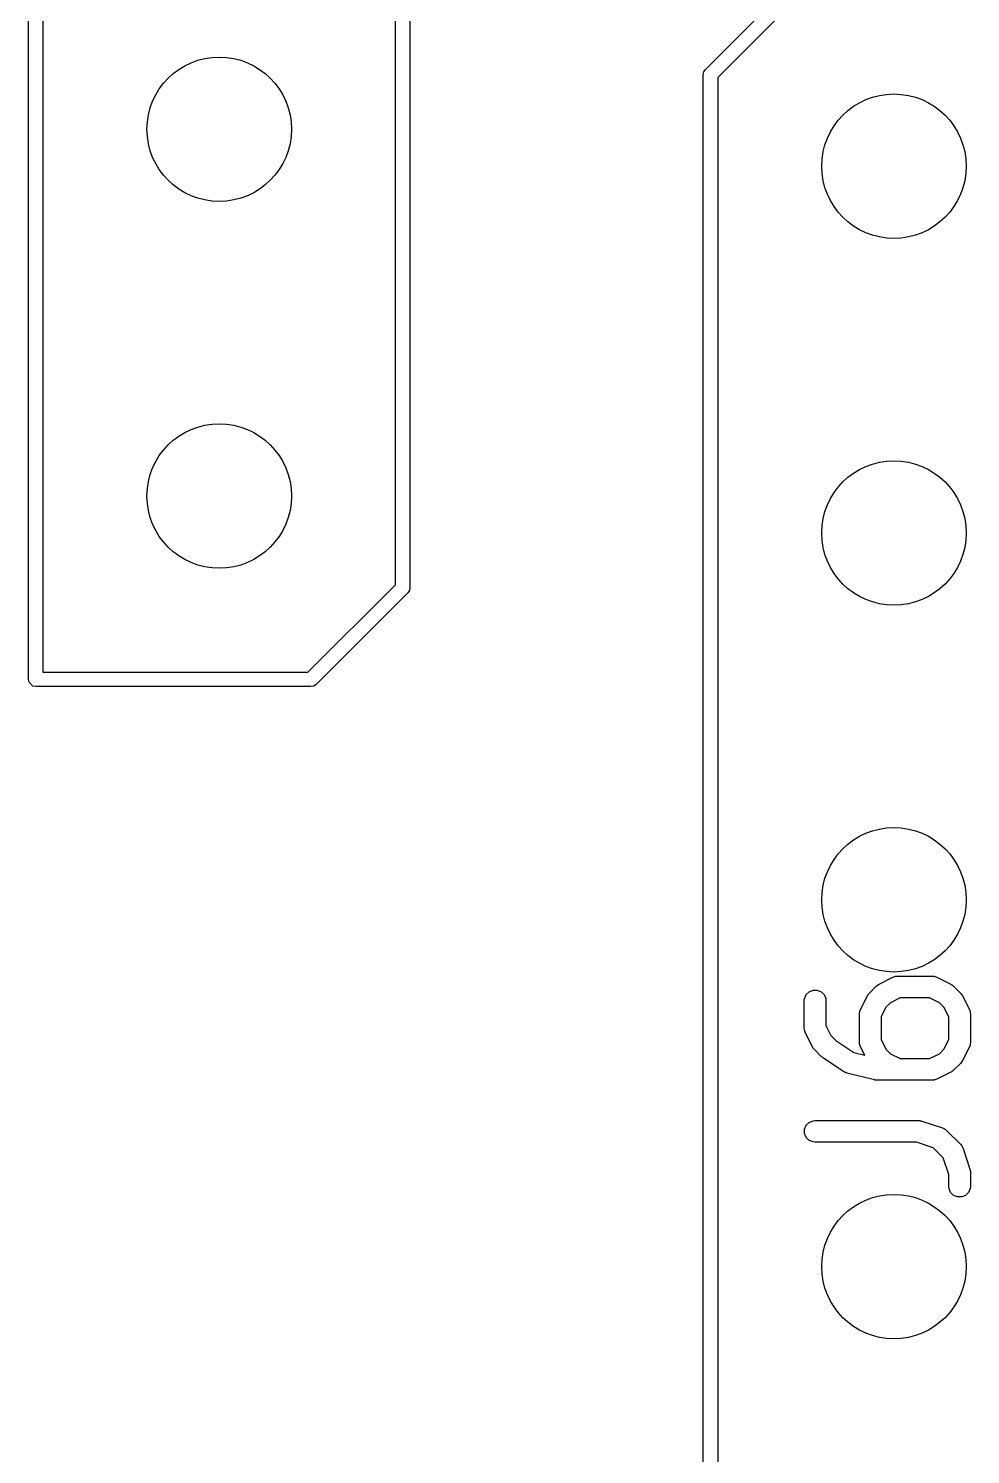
# Model space of a CAD drawing. Header units: inches. Extents: x 4.65 to 7.43, y -3.99 to -2.61.
# Drawn here: x 5.3142 to 5.5709, y -3.3912 to -3.0025 of the extents above; entities that cross this region are included whole.
import ezdxf

# ---------------------------------------------------------------- set-up
doc = ezdxf.new("R2010")
doc.units = ezdxf.units.IN
doc.header["$MEASUREMENT"] = 0
doc.layers.add('BLACK', color=250, linetype='CONTINUOUS')

msp = doc.modelspace()

# ---------------------------------------------------------------- linework, layer by layer
at = {"layer": 'BLACK', "linetype": 'CONTINUOUS'}
for p, q in [((5.31417, -3.17992), (5.31417, -2.67992)), ((5.31811, -2.68189), (5.31811, -3.17795)), ((5.41417, -3.15411), (5.41417, -2.68189)), ((5.41811, -2.67992), (5.41811, -3.15492)), ((5.49861, -3.01361), (5.52361, -2.98861)), ((5.52582, -2.99197), (5.50197, -3.01582)), ((5.49803, -3.015), (5.49818, -3.01425)), ((5.49803, -3.59), (5.49803, -3.015)), ((5.49818, -3.01425), (5.49861, -3.01361)), ((5.50197, -3.01582), (5.50197, -3.58803)), ((5.39033, -3.17795), (5.41417, -3.15411)), ((5.41753, -3.15631), (5.39253, -3.18131)), ((5.41796, -3.15567), (5.41753, -3.15631)), ((5.41811, -3.15492), (5.41796, -3.15567)), ((5.31432, -3.18067), (5.31417, -3.17992)), ((5.31811, -3.17795), (5.39033, -3.17795)), ((5.31539, -3.18174), (5.31432, -3.18067)), ((5.31614, -3.18189), (5.31539, -3.18174)), ((5.39114, -3.18189), (5.31614, -3.18189)), ((5.3919, -3.18174), (5.39114, -3.18189)), ((5.39253, -3.18131), (5.3919, -3.18174)), ((5.54596, -3.26299), (5.54971, -3.26111)), ((5.54971, -3.26111), (5.55025, -3.26091)), ((5.55025, -3.26091), (5.55036, -3.2609)), ((5.55036, -3.2609), (5.55046, -3.26086)), ((5.55046, -3.26086), (5.55103, -3.2608)), ((5.55103, -3.2608), (5.56041, -3.2608)), ((5.56041, -3.2608), (5.56098, -3.26086)), ((5.56098, -3.26086), (5.56108, -3.2609)), ((5.56108, -3.2609), (5.56119, -3.26091)), ((5.56119, -3.26091), (5.56173, -3.26111)), ((5.56173, -3.26111), (5.56548, -3.26299)), ((5.52608, -3.26586), (5.5269, -3.26505)), ((5.5269, -3.26505), (5.52796, -3.26461)), ((5.52796, -3.26461), (5.52911, -3.26461)), ((5.52911, -3.26461), (5.53018, -3.26505)), ((5.53018, -3.26505), (5.53099, -3.26586)), ((5.54314, -3.26564), (5.54332, -3.26541)), ((5.54332, -3.26541), (5.5452, -3.26354)), ((5.5452, -3.26354), (5.54542, -3.26335)), ((5.54542, -3.26335), (5.54547, -3.2633)), ((5.54547, -3.2633), (5.54556, -3.26324)), ((5.54556, -3.26324), (5.54564, -3.26317)), ((5.54564, -3.26317), (5.54572, -3.26314)), ((5.54572, -3.26314), (5.54596, -3.26299)), ((5.56548, -3.26299), (5.56573, -3.26314)), ((5.56573, -3.26314), (5.5658, -3.26317)), ((5.5658, -3.26317), (5.56588, -3.26324)), ((5.56588, -3.26324), (5.56597, -3.2633)), ((5.56597, -3.2633), (5.56602, -3.26335)), ((5.56602, -3.26335), (5.56624, -3.26354)), ((5.56624, -3.26354), (5.56812, -3.26541)), ((5.56812, -3.26541), (5.56831, -3.26564)), ((5.52558, -3.2675), (5.52564, -3.26693)), ((5.52558, -3.275), (5.52558, -3.2675)), ((5.52564, -3.26693), (5.52608, -3.26586)), ((5.53099, -3.26586), (5.53143, -3.26693)), ((5.53143, -3.26693), (5.53149, -3.2675)), ((5.53149, -3.2675), (5.53149, -3.2743)), ((5.54089, -3.26993), (5.54277, -3.26618)), ((5.54277, -3.26618), (5.54292, -3.26593)), ((5.54292, -3.26593), (5.54295, -3.26586)), ((5.54295, -3.26586), (5.54302, -3.26578)), ((5.54302, -3.26578), (5.54308, -3.26569)), ((5.54308, -3.26569), (5.54314, -3.26564)), ((5.54784, -3.26925), (5.54649, -3.27195)), ((5.54903, -3.26805), (5.54784, -3.26925)), ((5.55173, -3.26671), (5.54903, -3.26805)), ((5.55971, -3.26671), (5.55173, -3.26671)), ((5.56241, -3.26805), (5.55971, -3.26671)), ((5.5636, -3.26925), (5.56241, -3.26805)), ((5.56495, -3.27195), (5.5636, -3.26925)), ((5.56831, -3.26564), (5.56836, -3.26569)), ((5.56836, -3.26569), (5.56842, -3.26578)), ((5.56842, -3.26578), (5.56849, -3.26586)), ((5.56849, -3.26586), (5.56852, -3.26593)), ((5.56852, -3.26593), (5.56867, -3.26618)), ((5.56867, -3.26618), (5.57055, -3.26993)), ((5.54058, -3.27125), (5.54064, -3.27068)), ((5.54058, -3.27875), (5.54058, -3.27125)), ((5.54064, -3.27068), (5.54068, -3.27058)), ((5.54068, -3.27058), (5.54069, -3.27047)), ((5.54069, -3.27047), (5.54089, -3.26993)), ((5.54649, -3.27195), (5.54649, -3.27805)), ((5.56495, -3.27805), (5.56495, -3.27195)), ((5.57055, -3.26993), (5.57075, -3.27047)), ((5.57075, -3.27047), (5.57076, -3.27058)), ((5.57076, -3.27058), (5.5708, -3.27068)), ((5.5708, -3.27068), (5.57086, -3.27125)), ((5.57086, -3.27125), (5.57086, -3.27875)), ((5.52564, -3.27558), (5.52558, -3.275)), ((5.52568, -3.27568), (5.52564, -3.27558)), ((5.52569, -3.27578), (5.52568, -3.27568)), ((5.5259, -3.27632), (5.52569, -3.27578)), ((5.52777, -3.28007), (5.5259, -3.27632)), ((5.53149, -3.2743), (5.53284, -3.277)), ((5.53284, -3.277), (5.53417, -3.27833)), ((5.52793, -3.28032), (5.52777, -3.28007)), ((5.52796, -3.28039), (5.52793, -3.28032)), ((5.52802, -3.28047), (5.52796, -3.28039)), ((5.52808, -3.28056), (5.52802, -3.28047)), ((5.52814, -3.28061), (5.52808, -3.28056)), ((5.52832, -3.28084), (5.52814, -3.28061)), ((5.5302, -3.28271), (5.52832, -3.28084)), ((5.53417, -3.27833), (5.53912, -3.28164)), ((5.54064, -3.27933), (5.54058, -3.27875)), ((5.54068, -3.27943), (5.54064, -3.27933)), ((5.54069, -3.27953), (5.54068, -3.27943)), ((5.54089, -3.28007), (5.54069, -3.27953)), ((5.54204, -3.28236), (5.54089, -3.28007)), ((5.54649, -3.27805), (5.54784, -3.28075)), ((5.54784, -3.28075), (5.54903, -3.28195)), ((5.56241, -3.28195), (5.5636, -3.28075)), ((5.5636, -3.28075), (5.56495, -3.27805)), ((5.57055, -3.28007), (5.56867, -3.28382)), ((5.57075, -3.27953), (5.57055, -3.28007)), ((5.57076, -3.27943), (5.57075, -3.27953)), ((5.5708, -3.27933), (5.57076, -3.27943)), ((5.57086, -3.27875), (5.5708, -3.27933)), ((5.5302, -3.28272), (5.5302, -3.28271)), ((5.53043, -3.2829), (5.5302, -3.28272)), ((5.5302, -3.28272), (5.5302, -3.28272)), ((5.53065, -3.28308), (5.53043, -3.2829)), ((5.53627, -3.28683), (5.53065, -3.28308)), ((5.53065, -3.28308), (5.53065, -3.28308)), ((5.53065, -3.28308), (5.53065, -3.28308)), ((5.53912, -3.28164), (5.54204, -3.28236)), ((5.54903, -3.28195), (5.55173, -3.2833)), ((5.55173, -3.2833), (5.55971, -3.2833)), ((5.55971, -3.2833), (5.56241, -3.28195)), ((5.56812, -3.28459), (5.56624, -3.28646)), ((5.56831, -3.28436), (5.56812, -3.28459)), ((5.56836, -3.28431), (5.56831, -3.28436)), ((5.56842, -3.28422), (5.56836, -3.28431)), ((5.56849, -3.28414), (5.56842, -3.28422)), ((5.56852, -3.28407), (5.56849, -3.28414)), ((5.56867, -3.28382), (5.56852, -3.28407)), ((5.53659, -3.287), (5.53627, -3.28683)), ((5.53665, -3.28705), (5.53659, -3.287)), ((5.53672, -3.28707), (5.53665, -3.28705)), ((5.53678, -3.2871), (5.53672, -3.28707)), ((5.53685, -3.28712), (5.53678, -3.2871)), ((5.53719, -3.28724), (5.53685, -3.28712)), ((5.54469, -3.28912), (5.53719, -3.28724)), ((5.56173, -3.28889), (5.56119, -3.2891)), ((5.56548, -3.28702), (5.56173, -3.28889)), ((5.56573, -3.28686), (5.56548, -3.28702)), ((5.5658, -3.28683), (5.56573, -3.28686)), ((5.56588, -3.28676), (5.5658, -3.28683)), ((5.56597, -3.28671), (5.56588, -3.28676)), ((5.56602, -3.28665), (5.56597, -3.28671)), ((5.56624, -3.28646), (5.56602, -3.28665)), ((5.54479, -3.28913), (5.54469, -3.28912)), ((5.54483, -3.28915), (5.54479, -3.28913)), ((5.54505, -3.28917), (5.54483, -3.28915)), ((5.54527, -3.2892), (5.54505, -3.28917)), ((5.54531, -3.28919), (5.54527, -3.2892)), ((5.54541, -3.2892), (5.54531, -3.28919)), ((5.56041, -3.2892), (5.54541, -3.2892)), ((5.56098, -3.28915), (5.56041, -3.2892)), ((5.56108, -3.28911), (5.56098, -3.28915)), ((5.56119, -3.2891), (5.56108, -3.28911)), ((5.5269, -3.30067), (5.52796, -3.30023)), ((5.52796, -3.30023), (5.52854, -3.30017)), ((5.52854, -3.30017), (5.55666, -3.30017)), ((5.55666, -3.30017), (5.55695, -3.3002)), ((5.55695, -3.3002), (5.55703, -3.30019)), ((5.55703, -3.30019), (5.55713, -3.30022)), ((5.55713, -3.30022), (5.55723, -3.30023)), ((5.55723, -3.30023), (5.55731, -3.30026)), ((5.55731, -3.30026), (5.55759, -3.30032)), ((5.55759, -3.30032), (5.56322, -3.3022)), ((5.52564, -3.30255), (5.52608, -3.30148)), ((5.52564, -3.3037), (5.52564, -3.30255)), ((5.52608, -3.30476), (5.52564, -3.3037)), ((5.52608, -3.30148), (5.5269, -3.30067)), ((5.56322, -3.3022), (5.56374, -3.30243)), ((5.56374, -3.30243), (5.56382, -3.3025)), ((5.56382, -3.3025), (5.56392, -3.30254)), ((5.56392, -3.30254), (5.56437, -3.30291)), ((5.56437, -3.30291), (5.56812, -3.30666)), ((5.5269, -3.30558), (5.52608, -3.30476)), ((5.52796, -3.30602), (5.5269, -3.30558)), ((5.52854, -3.30608), (5.52796, -3.30602)), ((5.55618, -3.30608), (5.52854, -3.30608)), ((5.56069, -3.30758), (5.55618, -3.30608)), ((5.56345, -3.31034), (5.56069, -3.30758)), ((5.56812, -3.30666), (5.56849, -3.30711)), ((5.56849, -3.30711), (5.56853, -3.30721)), ((5.56853, -3.30721), (5.5686, -3.30729)), ((5.5686, -3.30729), (5.56883, -3.30781)), ((5.56883, -3.30781), (5.57071, -3.31344)), ((5.56495, -3.31485), (5.56345, -3.31034)), ((5.56495, -3.31812), (5.56495, -3.31485)), ((5.57071, -3.31344), (5.57077, -3.31372)), ((5.57077, -3.31372), (5.5708, -3.3138)), ((5.5708, -3.3138), (5.57081, -3.3139)), ((5.57081, -3.3139), (5.57084, -3.314)), ((5.57084, -3.314), (5.57083, -3.31408)), ((5.57083, -3.31408), (5.57086, -3.31437)), ((5.57086, -3.31437), (5.57086, -3.31812)), ((5.56501, -3.3187), (5.56495, -3.31812)), ((5.56545, -3.31976), (5.56501, -3.3187)), ((5.56627, -3.32058), (5.56545, -3.31976)), ((5.57036, -3.31976), (5.56955, -3.32058)), ((5.5708, -3.3187), (5.57036, -3.31976)), ((5.57086, -3.31812), (5.5708, -3.3187)), ((5.56733, -3.32102), (5.56627, -3.32058)), ((5.56848, -3.32102), (5.56733, -3.32102)), ((5.56955, -3.32058), (5.56848, -3.32102))]:
    msp.add_line(p, q, dxfattribs=at)
at = {"layer": 'BLACK'}
for centre in [(5.36614, -3.02992), (5.36614, -3.02992), (5.55, -3.04), (5.55, -3.04), (5.36614, -3.12992), (5.36614, -3.12992), (5.55, -3.14), (5.55, -3.14), (5.55, -3.24), (5.55, -3.24), (5.55, -3.34), (5.55, -3.34)]:
    msp.add_circle(centre, 0.01969, dxfattribs=at)

doc.saveas('drawing.dxf')
